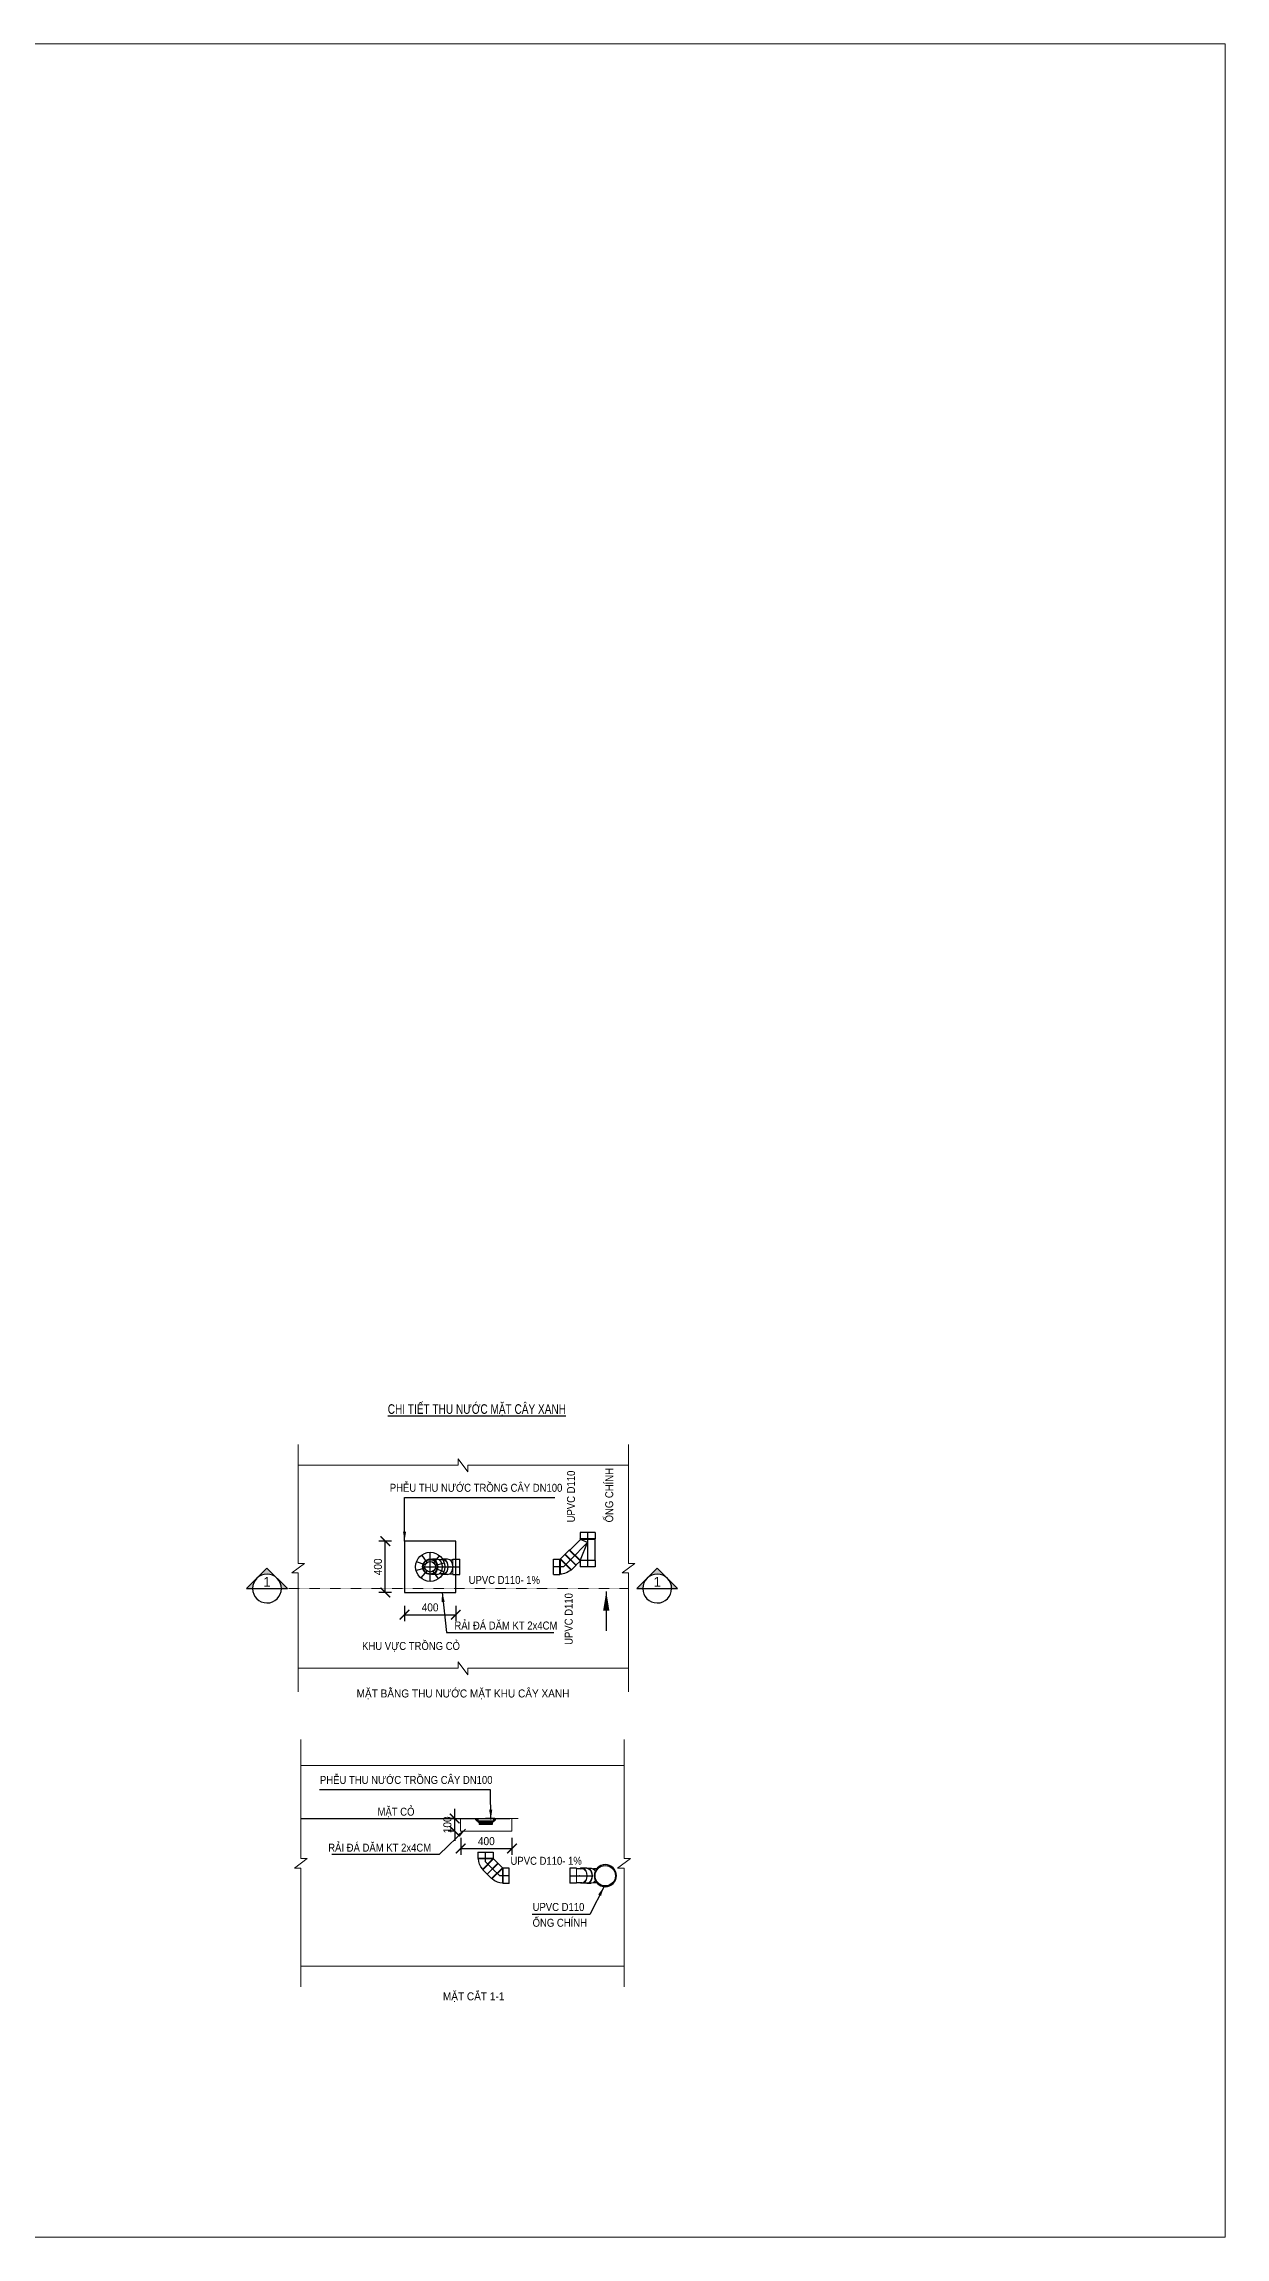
# Model space of a CAD drawing. Header units: millimetres. Extents: x -294625 to 2136527, y -251383 to 128331.
# Drawn here: x 1547069 to 1556294, y -137996 to -120864 of the extents above; entities that cross this region are included whole.
import ezdxf
from ezdxf.enums import TextEntityAlignment as Align

# ---------------------------------------------------------------- set-up
doc = ezdxf.new("R2010")
doc.units = ezdxf.units.MM
doc.set_wipeout_variables(frame=1)
doc.linetypes.add('CENTER', pattern=[3, 1.5, -0.5, 0.5, -0.5])
doc.linetypes.add('DASHDOT2', pattern=[12.7, 6.35, -3.175, 0, -3.175])
doc.layers.get('Defpoints').update_dxf_attribs({"lineweight": 0})
for name, color, linetype, lineweight in [('A ghi chu', 8, 'Continuous', 13), ('KC-TRUC', 5, 'CENTER', 9), ('manh', 163, 'Continuous', 13), ('Net thay', 125, 'Continuous', 15)]:
    doc.layers.add(name, color=color, linetype=linetype, lineweight=lineweight)
for name, color, linetype in [('ANETCAT', 7, 'Continuous'), ('AVC-DETAIL', 2, 'Continuous'), ('C ỐNG THU NƯỚC D45', 4, 'Continuous'), ('Gtechcons-Dim', 7, 'Continuous'), ('Gtechcons-Mleader', 7, 'Continuous'), ('Gtechcons-Text', 7, 'Continuous'), ('Hatch', 250, 'Continuous'), ('KT-Kyhieu', 5, 'Continuous'), ('S14_Annotation', 3, 'Continuous')]:
    doc.layers.add(name, color=color, linetype=linetype)
doc.styles.add('ARIANH', font='', dxfattribs={"width": 0.7})
doc.styles.add('EE', font='', dxfattribs={"width": 0.75, "height": 400})
doc.styles.add('L-Arial', font='arial.ttf')
doc.styles.add('TEXT_ARIAL', font='arial.ttf', dxfattribs={"width": 0.75})
doc.styles.add('VNCC-Arial', font='arial.ttf', dxfattribs={"width": 0.9, "height": 62.5})
doc.styles.get('ARIANH').set_extended_font_data('.VnAvantH')
doc.styles.get('EE').set_extended_font_data('.VnArialH')
doc.dimstyles.new('HDPE-D160', dxfattribs={"dimtxt": 0.6, "dimasz": 0.5, "dimexe": 0.18, "dimexo": 0.0625, "dimgap": 1, "dimtad": 1, "dimdec": 1, "dimrnd": 0.5, "dimzin": 0, "dimdsep": 46, "dimtxsty": 'ARIANH', "dimcen": 0.09, "dimse1": 1, "dimse2": 1, "dimsd1": 1, "dimsd2": 1, "dimclrd": 2, "dimclrt": 7, "dimadec": 0, "dimazin": 0, "dimtfac": 1, "dimtdec": 1, "dimtofl": 0, "dimtmove": 2, "dimatfit": 3, "dimfxl": 1, "dimtfill": 1, "dimtfillclr": 256, "dimtolj": 1, "dimtzin": 0, "dimarcsym": 0})
doc.dimstyles.new('VNCC_DIM50', dxfattribs={"dimscale": 0.5, "dimtxt": 220, "dimasz": 150, "dimexe": 100, "dimexo": 100, "dimgap": 50, "dimtad": 1, "dimdec": 0, "dimrnd": 10, "dimzin": 0, "dimdsep": 46, "dimtxsty": 'VNCC-Arial', "dimblk": 'ARCHTICK', "dimcen": 150, "dimclrd": 256, "dimclre": 256, "dimclrt": 6, "dimadec": 0, "dimazin": 0, "dimtfac": 1, "dimtdec": 0, "dimtix": 1, "dimtmove": 2, "dimatfit": 2, "dimfxl": 1, "dimtvp": 0.833333, "dimtolj": 1, "dimtzin": 0, "dimarcsym": 1})

# ---------------------------------------------------------------- blocks, each defined once
blk = doc.blocks.new('*U124')
at = {"layer": 'KT-Kyhieu'}
h = blk.add_hatch(color=7, dxfattribs=at)
edge = h.paths.add_edge_path()
edge.add_line((0, 1061), (530, 530))
edge.add_ellipse((0, 0), major_axis=(0, 750), ratio=1, start_angle=-44.99662, end_angle=45.00262)
edge.add_line((-530, 530), (0, 1061))
edge = h.paths.add_edge_path()
edge.add_ellipse((0, 0), major_axis=(0, 750), ratio=1, start_angle=-89.997, end_angle=-44.99738)
edge.add_line((530, 530), (1061, 0))
edge.add_line((1061, 0), (750, 0))
edge = h.paths.add_edge_path()
edge.add_ellipse((0, 0), major_axis=(0, 750), ratio=1, start_angle=45.00338, end_angle=90.003)
edge.add_line((-750, 0), (-1061, 0))
edge.add_line((-1061, 0), (-530, 530))
at = {"layer": 'KT-Kyhieu', "color": 7}
for points in [[(750, 0), (1061, 0), (0, 1061), (-1061, 0), (-750, 0)], [(-750, 0), (750, 0)]]:
    blk.add_lwpolyline(points, dxfattribs=at)
at = {"layer": 'KT-Kyhieu', "color": 7, "extrusion": (0, 0, -1)}
blk.add_ellipse((0, 0), major_axis=(-3, -750), ratio=1, start_param=4.7123366, end_param=10.9955219, dxfattribs=at)
at = {"layer": 'KT-Kyhieu', "color": 6, "style": 'VNCC-Arial'}
blk.add_attdef('A', text='', height=500, rotation=359.77199, dxfattribs=at).set_placement((1, 351), align=Align.MIDDLE)
blk.add_attdef('KT-MC.01', text='', height=220, dxfattribs=at).set_placement((15, -232), align=Align.MIDDLE)
blk = doc.blocks.new('_ArchTick')
at = {"color": 0, "linetype": 'ByBlock', "const_width": 0.15}
blk.add_lwpolyline([(-0.5, -0.5), (0.5, 0.5)], dxfattribs=at)
blk = doc.blocks.new('*D275')
at = {"layer": 'Defpoints', "color": 0, "ltscale": 50, "transparency": 16777216}
for p in [(1549885, -133015), (1550285, -133015), (1550285, -133134)]:
    blk.add_point(p, dxfattribs=at)
at = {"layer": 'Gtechcons-Dim', "lineweight": -2, "ltscale": 50, "transparency": 16777216}
for p, q in [((1549885, -133065), (1549885, -133184)), ((1550285, -133065), (1550285, -133184)), ((1549885, -133134), (1550285, -133134))]:
    blk.add_line(p, q, dxfattribs=at)
at = {"layer": 'Gtechcons-Dim', "lineweight": -2, "ltscale": 50, "transparency": 16777216, "xscale": 75, "yscale": 75, "zscale": 75, "rotation": 180}
blk.add_blockref('_ArchTick', (1549885, -133134), dxfattribs=at)
at = {"layer": 'Gtechcons-Dim', "lineweight": -2, "ltscale": 50, "transparency": 16777216, "xscale": 75, "yscale": 75, "zscale": 75}
blk.add_blockref('_ArchTick', (1550285, -133134), dxfattribs=at)
at = {"layer": 'Gtechcons-Dim', "color": 6, "ltscale": 50, "transparency": 16777216, "insert": (1550085, -133077), "char_height": 62.5, "attachment_point": 5, "style": 'VNCC-Arial'}
blk.add_mtext('\\A1;400', dxfattribs=at)
blk = doc.blocks.new('*D276')
at = {"layer": 'Defpoints', "color": 0, "ltscale": 50, "transparency": 16777216}
for p in [(1549735, -132560), (1549834, -132560), (1549834, -132960)]:
    blk.add_point(p, dxfattribs=at)
at = {"layer": 'Gtechcons-Dim', "lineweight": -2, "ltscale": 50, "transparency": 16777216}
for p, q in [((1549784, -132560), (1549685, -132560)), ((1549735, -132960), (1549735, -132560)), ((1549784, -132960), (1549685, -132960))]:
    blk.add_line(p, q, dxfattribs=at)
at = {"layer": 'Gtechcons-Dim', "lineweight": -2, "ltscale": 50, "transparency": 16777216, "xscale": 75, "yscale": 75, "zscale": 75}
for p, rotation in [((1549735, -132560), 90), ((1549735, -132960), 270)]:
    blk.add_blockref('_ArchTick', p, dxfattribs=dict(at, rotation=rotation))
at = {"layer": 'Gtechcons-Dim', "color": 6, "ltscale": 50, "transparency": 16777216, "insert": (1549678, -132760), "char_height": 62.5, "attachment_point": 5, "rotation": 90, "style": 'VNCC-Arial'}
blk.add_mtext('\\A1;400', dxfattribs=at)
blk = doc.blocks.new('$#DV45L100B+Pipe')
at = {"lineweight": -2}
for p, q in [((-57, 57), (-87, 57)), ((-18, 62), (-57, 62)), ((0, 57), (25, 57)), ((25, 62), (80, 62)), ((25, 57), (25, 62)), ((80, -62), (80, 62)), ((-57, -57), (-87, -57)), ((-18, -62), (-57, -62)), ((0, -57), (25, -57)), ((25, -62), (25, -57)), ((25, -62), (80, -62))]:
    blk.add_line(p, q, dxfattribs=at)
at = {"color": 8}
blk.add_line((-87, 0), (80, 0), dxfattribs=at)
at = {"lineweight": 9}
for p, q in [((25, 57), (25, 14)), ((25, -14), (25, -57))]:
    blk.add_line(p, q, dxfattribs=at)
at = {"lineweight": -2}
for centre, start_param, end_param in [((-57, 0), 2.737234, 6.687544), ((-18, 0), 3.141593, 6.283185)]:
    blk.add_ellipse(centre, major_axis=(0, 62), ratio=0.707107, start_param=start_param, end_param=end_param, dxfattribs=at)
at = {"lineweight": 9}
blk.add_ellipse((-57, 0), major_axis=(0, 57), ratio=0.707107, start_param=3.141593, end_param=6.283185, dxfattribs=at)
blk.add_point((-57, 0))
at = {"lineweight": 0}
for p in [(0, 0), (80, 0)]:
    blk.add_point(p, dxfattribs=at)
blk = doc.blocks.new('$#DV45L100D')
at = {"lineweight": -2}
for p, q in [((57, 62), (18, 62)), ((57, -62), (18, -62))]:
    blk.add_line(p, q, dxfattribs=at)
for centre, major_axis, start_param, end_param in [((18, 0), (0, 57), 5.671204, 5.975659), ((57, 0), (0, 62), 3.141593, 6.283185), ((18, 0), (0, 57), 3.449119, 3.753574)]:
    blk.add_ellipse(centre, major_axis=major_axis, ratio=0.707107, start_param=start_param, end_param=end_param, dxfattribs=at)
blk.add_wipeout([(10, -61), (6, -62), (0, -62), (-5, -62), (-10, -61), (-16, -60), (-20, -59), (-25, -57), (-29, -55), (-33, -53), (-37, -50), (-39, -48), (-43, -45), (-48, -39), (-51, -35), (-54, -32), (-56, -27), (-58, -23), (-59, -19), (-61, -14), (-61, -11), (-62, -7), (-62, 0), (-62, 4), (-61, 9), (-60, 15), (-59, 20), (-57, 24), (-56, 28), (-54, 31), (-52, 34), (-50, 37), (-48, 40), (-45, 43), (-43, 45), (-41, 47), (-38, 49), (-34, 52), (-31, 54), (-28, 55), (-24, 57), (-21, 58), (-17, 60), (-14, 60), (-11, 61), (-6, 62), (0, 62), (3, 62), (6, 62), (10, 61), (12, 61), (13, 62), (14, 62), (16, 62), (18, 62), (57, 62), (61, 62), (64, 61), (67, 60), (74, 57), (77, 55), (80, 53), (81, 51), (84, 48), (86, 46), (89, 42), (91, 39), (92, 36), (94, 32), (96, 28), (98, 22), (99, 19), (99, 15), (100, 9), (101, 3), (101, 0), (100, -5), (100, -10), (99, -17), (97, -24), (97, -26), (95, -30), (94, -33), (92, -37), (90, -40), (88, -44), (85, -48), (82, -51), (78, -54), (73, -58), (71, -59), (68, -60), (64, -61), (60, -62), (57, -62), (18, -62), (16, -62), (15, -62), (13, -62), (12, -62), (11, -62)])
at = {"color": 8}
for p, q in [((-62, 0), (100, 0)), ((-62, 0), (100, 0)), ((0, -62), (0, 62)), ((0, -62), (0, 62))]:
    blk.add_line(p, q, dxfattribs=at)
at = {"lineweight": -2}
for p, q in [((57, 62), (18, 62)), ((57, -62), (18, -62))]:
    blk.add_line(p, q, dxfattribs=at)
blk.add_circle((0, 0), 62, dxfattribs=at)
blk.add_circle((0, 0), 62, dxfattribs=at)
at = {"lineweight": 9}
blk.add_circle((0, 0), 57, dxfattribs=at)
blk.add_circle((0, 0), 57, dxfattribs=at)
at = {"lineweight": -2}
for centre, major_axis, start_param, end_param in [((18, 0), (0, 62), 4.943235, 6.450993), ((18, 0), (0, 62), 4.943235, 6.450993), ((18, 0), (0, 57), 5.671204, 5.975659), ((57, 0), (0, 62), 3.141593, 6.283185), ((18, 0), (0, 62), 2.973785, 4.481543), ((18, 0), (0, 62), 2.973785, 4.481543), ((18, 0), (0, 57), 3.449119, 3.753574)]:
    blk.add_ellipse(centre, major_axis=major_axis, ratio=0.707107, start_param=start_param, end_param=end_param, dxfattribs=at)
at = {"color": 8, "lineweight": 0}
blk.add_point((0, 0), dxfattribs=at)
blk.add_point((0, 0), dxfattribs=at)
blk = doc.blocks.new('*U274')
at = {"xscale": 0.9596774193548387, "yscale": 0.9596774193548387, "zscale": 0.9596774193548387, "rotation": 270}
blk.add_blockref('$#DV45L100B+Pipe', (0, -154), dxfattribs=at)
blk.add_blockref('$#DV45L100D', (0, 0), dxfattribs=at)
blk = doc.blocks.new('A$C32872226')
at = {"layer": 'A ghi chu'}
for p, q in [((-0.249, 0.308), (0.249, 0.327)), ((-0.248, 0.286), (0.25, 0.305)), ((-0.248, 0.263), (0.25, 0.282)), ((-0.248, 0.24), (0.25, 0.259)), ((-0.247, 0.293), (0.246, 0.312)), ((-0.246, 0.271), (0.247, 0.289)), ((-0.246, 0.248), (0.247, 0.267)), ((-0.231, 0.226), (0.247, 0.244))]:
    blk.add_line(p, q, dxfattribs=at)
for centre, radius, start, end in [((-0.249, 0.301), 0.00773, 94.08401, 280.6265), ((-0.248, 0.278), 0.00773, 94.08401, 280.6265), ((-0.248, 0.255), 0.00773, 94.08401, 280.6265), ((-0.248, 0.233), 0.00773, 94.08401, 245.42928), ((0.247, 0.32), 0.00793, 263.11084, 74.74652), ((0.248, 0.297), 0.00793, 263.11084, 74.74652), ((0.248, 0.274), 0.00793, 263.11084, 74.74652), ((0.248, 0.252), 0.00793, 263.11084, 74.74652)]:
    blk.add_arc(centre, radius, start, end, dxfattribs=at)
at = {"layer": 'AVC-DETAIL', "color": 4}
for p, q in [((-0.432, 0.427), (-0.432, 0.488)), ((-0.432, 0.488), (-0.403, 0.488)), ((-0.432, 0.427), (-0.279, 0.303)), ((-0.403, 0.488), (0, 0.488)), ((-0.333, 0.488), (-0.333, 0.376)), ((-0.333, 0.376), (0.333, 0.376)), ((-0.333, 0.376), (-0.255, 0.314)), ((0.313, 0.36), (-0.313, 0.36)), ((0.294, 0.345), (-0.294, 0.345)), ((-0.279, 0.303), (-0.279, 0.226)), ((0.279, 0.226), (-0.279, 0.226)), ((-0.255, 0.314), (-0.255, 0.226)), ((0.403, 0.488), (0, 0.488)), ((0.333, 0.376), (0.255, 0.314)), ((0.255, 0.314), (0.255, 0.226)), ((0.432, 0.427), (0.279, 0.303)), ((0.279, 0.303), (0.279, 0.226)), ((0.333, 0.488), (0.333, 0.376)), ((0.403, 0.488), (0.432, 0.488)), ((0.432, 0.485), (0.43, 0.488)), ((0.432, 0.427), (0.432, 0.488))]:
    blk.add_line(p, q, dxfattribs=at)
at = {"layer": 'AVC-DETAIL', "color": 8}
for p, q in [((-0.432, 0.443), (-0.387, 0.488)), ((-0.418, 0.415), (-0.345, 0.488)), ((-0.394, 0.396), (-0.333, 0.458)), ((-0.37, 0.377), (-0.333, 0.415)), ((-0.347, 0.358), (-0.331, 0.374)), ((-0.323, 0.339), (-0.307, 0.355)), ((-0.3, 0.32), (-0.283, 0.336)), ((-0.279, 0.299), (-0.26, 0.318)), ((-0.279, 0.256), (-0.255, 0.279)), ((-0.279, 0.23), (-0.255, 0.254)), ((0.279, 0.256), (0.255, 0.279)), ((0.267, 0.226), (0.255, 0.237)), ((0.279, 0.299), (0.26, 0.318)), ((0.3, 0.32), (0.283, 0.336)), ((0.323, 0.339), (0.307, 0.355)), ((0.347, 0.358), (0.331, 0.374)), ((0.394, 0.396), (0.333, 0.458)), ((0.37, 0.377), (0.333, 0.415)), ((0.418, 0.415), (0.345, 0.488)), ((0.432, 0.443), (0.387, 0.488))]:
    blk.add_line(p, q, dxfattribs=at)
blk = doc.blocks.new('$#ELB45 (SIDE)DN')
for p, q in [((12, 98), (-23, 63)), ((-23, 58), (-23, 63)), ((63, -23), (-23, 63)), ((58, -23), (-23, 58)), ((98, 12), (12, 98)), ((98, 12), (63, -23)), ((-57, -25), (-61, -28)), ((-61, -28), (60, -28)), ((-61, -78), (-61, -28)), ((-61, -78), (60, -78)), ((57, -25), (-57, -25)), ((57, -25), (60, -28)), ((58, -23), (63, -23)), ((60, -78), (60, -28))]:
    blk.add_line(p, q)
at = {"color": 8}
for p, q in [((55, 55), (0, 0)), ((0, 0), (0, -78))]:
    blk.add_line(p, q, dxfattribs=at)
for radius in [116, 2.15]:
    blk.add_arc((59, -25), radius, 135, 180)
blk = doc.blocks.new('*U273')
at = {"yscale": 0.9834710743801653, "zscale": 0.9834710743801653}
for p, xscale, rotation in [((289, -25), -0.9834710743801653, 180), ((397, -133), 0.9834710743801653, 90.00000000001091)]:
    blk.add_blockref('$#ELB45 (SIDE)DN', p, dxfattribs=dict(at, xscale=xscale, rotation=rotation))
blk = doc.blocks.new('*D277')
at = {"layer": 'Defpoints', "color": 0, "ltscale": 50, "transparency": 16777216}
for p in [(1550277, -134725), (1550323, -134725), (1550323, -134825)]:
    blk.add_point(p, dxfattribs=at)
at = {"layer": 'Gtechcons-Dim', "lineweight": -2, "ltscale": 50, "transparency": 16777216}
for p, q in [((1550277, -134725), (1550277, -134650)), ((1550273, -134725), (1550227, -134725)), ((1550273, -134825), (1550227, -134825)), ((1550277, -134825), (1550277, -134725)), ((1550277, -134825), (1550277, -134900))]:
    blk.add_line(p, q, dxfattribs=at)
at = {"layer": 'Gtechcons-Dim', "lineweight": -2, "ltscale": 50, "transparency": 16777216, "xscale": 75, "yscale": 75, "zscale": 75}
for p, rotation in [((1550277, -134725), 270), ((1550277, -134825), 90)]:
    blk.add_blockref('_ArchTick', p, dxfattribs=dict(at, rotation=rotation))
at = {"layer": 'Gtechcons-Dim', "color": 6, "ltscale": 50, "transparency": 16777216, "insert": (1550220, -134775), "char_height": 62.5, "attachment_point": 5, "rotation": 90, "style": 'VNCC-Arial'}
blk.add_mtext('\\A1;100', dxfattribs=at)
blk = doc.blocks.new('*D278')
at = {"layer": 'Defpoints', "color": 0, "ltscale": 50, "transparency": 16777216}
for p in [(1550324, -134826), (1550724, -134826), (1550724, -134960)]:
    blk.add_point(p, dxfattribs=at)
at = {"layer": 'Gtechcons-Dim', "lineweight": -2, "ltscale": 50, "transparency": 16777216}
for p, q in [((1550324, -134876), (1550324, -135010)), ((1550324, -134960), (1550724, -134960)), ((1550724, -134876), (1550724, -135010))]:
    blk.add_line(p, q, dxfattribs=at)
at = {"layer": 'Gtechcons-Dim', "lineweight": -2, "ltscale": 50, "transparency": 16777216, "xscale": 75, "yscale": 75, "zscale": 75, "rotation": 180}
blk.add_blockref('_ArchTick', (1550324, -134960), dxfattribs=at)
at = {"layer": 'Gtechcons-Dim', "lineweight": -2, "ltscale": 50, "transparency": 16777216, "xscale": 75, "yscale": 75, "zscale": 75}
blk.add_blockref('_ArchTick', (1550724, -134960), dxfattribs=at)
at = {"layer": 'Gtechcons-Dim', "color": 6, "ltscale": 50, "transparency": 16777216, "insert": (1550524, -134903), "char_height": 62.5, "attachment_point": 5, "style": 'VNCC-Arial'}
blk.add_mtext('\\A1;400', dxfattribs=at)
blk = doc.blocks.new('$#Y Thu 11 uPVC')
at = {"extrusion": (1, -2e-16, 1e-16)}
for p, q in [((32536, -9737), (32536, -9702)), ((32541, -9685), (32541, -9606)), ((32650, -9685), (32650, -9606)), ((32655, -9737), (32655, -9702))]:
    blk.add_line(p, q, dxfattribs=at)
at = {"extrusion": (6.05042e-17, -1e-16, -1)}
for centre, start_param, end_param in [((32596, -9737), 2.767241, 6.657537), ((32596, -9702), 3.141593, 4.712389), ((32596, -9702), 4.712389, 6.283185)]:
    blk.add_ellipse(centre, major_axis=(59.5, 0), ratio=0.707107, start_param=start_param, end_param=end_param, dxfattribs=at)
blk.add_open_spline([(32543, -9737), (32543, -9737), (32543, -9737), (32543, -9734), (32544, -9732), (32545, -9727), (32547, -9725), (32550, -9720), (32552, -9718), (32556, -9714), (32559, -9712), (32565, -9709), (32569, -9707), (32576, -9705), (32580, -9704), (32587, -9703), (32591, -9702), (32599, -9702), (32603, -9703), (32611, -9704), (32615, -9705), (32622, -9707), (32626, -9709), (32632, -9712), (32635, -9714), (32639, -9718), (32641, -9720), (32645, -9725), (32646, -9727), (32647, -9732), (32648, -9734), (32648, -9737), (32648, -9737), (32648, -9737)], degree=3, knots=[3.141593, 3.141593, 3.141593, 3.141593, 3.15725, 3.15725, 3.378867, 3.378867, 3.600485, 3.600485, 3.822102, 3.822102, 4.043719, 4.043719, 4.265336, 4.265336, 4.486954, 4.486954, 4.708571, 4.708571, 4.930188, 4.930188, 5.151805, 5.151805, 5.373423, 5.373423, 5.59504, 5.59504, 5.816657, 5.816657, 6.038274, 6.038274, 6.259892, 6.259892, 6.283185, 6.283185, 6.283185, 6.283185])
blk = doc.blocks.new('$#Y Thu 4 uPVC')
blk.add_wipeout([(28302, -654), (28304, -654), (28306, -654), (28309, -654), (28311, -655), (28314, -655), (28317, -656), (28319, -656), (28321, -657), (28323, -658), (28325, -659), (28327, -659), (28329, -660), (28331, -661), (28333, -662), (28335, -664), (28336, -665), (28338, -666), (28340, -667), (28341, -668), (28343, -669), (28344, -671), (28345, -672), (28346, -673), (28348, -675), (28349, -676), (28350, -677), (28351, -678), (28352, -679), (28352, -681), (28354, -683), (28355, -684), (28356, -686), (28357, -687), (28357, -689), (28358, -691), (28359, -693), (28360, -694), (28360, -696), (28361, -697), (28361, -699), (28362, -701), (28362, -702), (28362, -703), (28362, -704), (28363, -705), (28363, -707), (28363, -709), (28363, -711), (28364, -713), (28364, -715), (28364, -718), (28364, -719), (28363, -721), (28363, -724), (28363, -727), (28362, -728), (28362, -731), (28361, -733), (28361, -734), (28360, -736), (28360, -738), (28358, -742), (28356, -745), (28354, -749), (28352, -751), (28351, -754), (28349, -756), (28347, -758), (28345, -760), (28342, -763), (28340, -765), (28337, -767), (28334, -769), (28330, -771), (28326, -773), (28322, -774), (28317, -776), (28314, -777), (28309, -778), (28304, -778), (28300, -778), (28297, -778), (28292, -777), (28289, -777), (28284, -775), (28280, -774), (28276, -772), (28271, -770), (28268, -768), (28266, -767), (28261, -763), (28258, -760), (28256, -758), (28253, -755), (28250, -750), (28247, -745), (28245, -741), (28243, -737), (28242, -732), (28241, -727), (28240, -723), (28240, -717), (28240, -713), (28240, -708), (28241, -703), (28242, -699), (28243, -695), (28245, -692), (28246, -688), (28248, -684), (28250, -681), (28252, -678), (28255, -675), (28258, -671), (28262, -668), (28265, -666), (28268, -664), (28272, -662), (28276, -660), (28280, -658), (28285, -656), (28291, -655), (28298, -654)])
at = {"extrusion": (1e-16, 1e-16, -1)}
blk.add_circle((-28302, -716), 62, dxfattribs=at)
blk.add_circle((28302, -716), 57)
blk = doc.blocks.new('$#DV45L100C')
blk.add_wipeout([(-100, 0), (-100, 4), (-100, 9), (-100, 12), (-99, 15), (-99, 18), (-98, 21), (-97, 24), (-96, 27), (-95, 31), (-92, 37), (-89, 41), (-87, 45), (-85, 48), (-82, 50), (-80, 53), (-78, 54), (-74, 57), (-70, 59), (-66, 60), (-63, 61), (-60, 62), (-57, 62), (-18, 62), (-14, 62), (-10, 61), (-7, 60), (-5, 59), (-3, 59), (-2, 58), (-1, 57), (0, 57), (25, 57), (25, 62), (80, 62), (80, -62), (25, -62), (25, -57), (0, -57), (-3, -59), (-6, -60), (-9, -61), (-11, -61), (-13, -62), (-18, -62), (-57, -62), (-58, -62), (-60, -62), (-61, -62), (-62, -62), (-64, -61), (-65, -61), (-66, -61), (-67, -60), (-68, -60), (-69, -59), (-70, -59), (-71, -58), (-73, -58), (-74, -57), (-75, -56), (-76, -56), (-77, -55), (-78, -54), (-79, -53), (-80, -52), (-82, -50), (-83, -49), (-85, -47), (-86, -45), (-88, -43), (-90, -40), (-92, -37), (-93, -35), (-94, -33), (-95, -30), (-96, -28), (-97, -23), (-98, -19), (-99, -17), (-99, -13), (-100, -9), (-100, -5), (-100, -4), (-100, -2)])
at = {"color": 8, "ltscale": 100}
blk.add_line((80, 0), (-100, 0), dxfattribs=at)
at = {"lineweight": -2}
for p, q in [((-57, 62), (-18, 62)), ((-18, 57), (25, 57)), ((25, 62), (80, 62)), ((25, 57), (25, 62)), ((80, -62), (80, 62)), ((-57, -62), (-18, -62)), ((-18, -57), (25, -57)), ((25, -62), (25, -57)), ((25, -62), (80, -62))]:
    blk.add_line(p, q, dxfattribs=at)
at = {"lineweight": 9}
blk.add_line((25, 57), (25, -57), dxfattribs=at)
at = {"lineweight": -2, "extrusion": (0, 0, -1)}
for centre, start_param, end_param in [((-57, 0), 3.141593, 6.283185), ((-18, 0), 6.283185, 6.687544), ((-18, 0), 6.283185, 6.687544), ((-18, 0), 2.737234, 3.141593)]:
    blk.add_ellipse(centre, major_axis=(0, 62), ratio=0.707107, start_param=start_param, end_param=end_param, dxfattribs=at)
at = {"lineweight": 9, "extrusion": (0, 0, -1)}
for major_axis, start_param, end_param in [((0, 62), 2.737234, 6.687544), ((0, 57), 3.141593, 6.283185)]:
    blk.add_ellipse((-18, 0), major_axis=major_axis, ratio=0.707107, start_param=start_param, end_param=end_param, dxfattribs=at)
at = {"lineweight": -2}
blk.add_ellipse((-18, 0), major_axis=(0, -62), ratio=0.707107, start_param=6.283185, end_param=6.687544, dxfattribs=at)
blk.add_ellipse((-18, 0), major_axis=(0, -62), ratio=0.707107, start_param=6.283185, end_param=6.687544, dxfattribs=at)
at = {"lineweight": 0}
for p in [(0, 0), (80, 0), (-100, 0)]:
    blk.add_point(p, dxfattribs=at)
blk = doc.blocks.new('*U248')
blk.add_blockref('$#Y Thu 11 uPVC', (-32689, 9604))
at = {"xscale": 1.395161290322581, "yscale": 1.395161290322581, "zscale": 1.395161290322581, "rotation": 270}
blk.add_blockref('$#Y Thu 4 uPVC', (906, 39498), dxfattribs=at)
at = {"xscale": 0.9596771490086685, "yscale": 0.9596771490086685, "zscale": 0.9596771490086685, "rotation": 270}
blk.add_blockref('$#DV45L100C', (-93, -188), dxfattribs=at)
blk = doc.blocks.new('$#Y-100x100(SIDE)DN')
for p, q in [((-60, 143), (-60, 193)), ((-60, 193), (60, 193)), ((60, 146), (60, 193)), ((60, 146), (94, 180)), ((94, 180), (180, 94)), ((-57, 140), (-60, 143)), ((-60, 143), (60, 143)), ((-57, -26), (-57, 140)), ((57, 140), (-57, 140)), ((57, 138), (0, 0)), ((0, 0), (57, -24)), ((57, 140), (59, 142)), ((57, 138), (57, 140)), ((57, 138), (59, 140)), ((57, -24), (140, 59)), ((59, 140), (59, 142)), ((59, 140), (140, 59)), ((60, 146), (60, 144)), ((60, 144), (145, 59)), ((140, 59), (145, 59)), ((145, 59), (180, 94)), ((-57, -26), (-60, -30)), ((-60, -80), (-60, -30)), ((-60, -30), (60, -30)), ((-60, -80), (60, -80)), ((-57, -26), (57, -26)), ((57, -26), (57, -24)), ((57, -26), (60, -30)), ((60, -80), (60, -30))]:
    blk.add_line(p, q)
at = {"color": 8, "ltscale": 0.25}
for p, q in [((0, -80), (0, 193)), ((137, 137), (0, 0))]:
    blk.add_line(p, q, dxfattribs=at)
blk.add_open_spline([(60, 143), (60, 143), (60, 143), (60, 143), (59, 142), (59, 142), (59, 142), (59, 142), (59, 142), (59, 142)], degree=3, knots=[3.21906, 3.21906, 3.21906, 3.21906, 3.231834, 3.231834, 6.463669, 6.463669, 9.695503, 9.695503, 12.927337, 12.927337, 12.927337, 12.927337])
blk.add_open_spline([(60, 143), (60, 143), (60, 144), (60, 144)], degree=3)
blk = doc.blocks.new('*U264')
at = {"xscale": 0.9834710743801655, "yscale": 0.9834710743801655, "zscale": 0.9834710743801655}
blk.add_blockref('$#Y-100x100(SIDE)DN', (-1, 3), dxfattribs=at)
blk = doc.blocks.new('*U267')
blk.add_blockref('$#ELB45 (SIDE)DN', (0, 0))
blk = doc.blocks.new('*U266')
blk.add_blockref('*U264', (1, 75))
at = {"xscale": -1, "rotation": 89.99999999999753}
blk.add_blockref('*U267', (188, 267), dxfattribs=at)

msp = doc.modelspace()

# ---------------------------------------------------------------- linework, layer by layer
at = {"layer": 'Hatch'}
msp.add_line((1549075.6, -134724.9), (1550708, -134724.9), dxfattribs=at)
at = {"layer": 'KC-TRUC', "color": 8, "linetype": 'DASHDOT2'}
msp.add_lwpolyline([(1551634.9, -132929.5), (1548923.4, -132929.5)], dxfattribs=at).dxf.unprotected_set("ltscale", 0)
at = {"layer": 'manh', "ltscale": 50}
for points in [[(1549055.3, -131804), (1549055.3, -131824), (1549055.3, -132732.8), (1549105.3, -132732.8), (1549005.3, -132807.8), (1549055.3, -132807.8), (1549055.3, -133716.7), (1549055.3, -133736.7)], [(1551634.9, -131804), (1551634.9, -131824), (1551634.9, -132732.8), (1551684.9, -132732.8), (1551584.9, -132807.8), (1551634.9, -132807.8), (1551634.9, -133716.7), (1551634.9, -133736.7)], [(1549075.6, -134109), (1549075.6, -134129), (1549075.6, -135037.9), (1549125.6, -135037.9), (1549025.6, -135112.9), (1549075.6, -135112.9), (1549075.6, -136021.7), (1549075.6, -136041.7)], [(1550323.6, -134824.9), (1550723.6, -134824.9), (1550723.6, -134724.9), (1550323.6, -134724.9)], [(1550323.6, -134824.9), (1550323.6, -134724.9)]]:
    msp.add_lwpolyline(points, dxfattribs=at)
at = {"layer": 'manh'}
for points in [[(1549057.2, -131966.9), (1549077.2, -131966.9), (1550304.6, -131966.9), (1550304.6, -131916.9), (1550379.6, -132016.9), (1550379.6, -131966.9), (1551634.9, -131966.9)], [(1549057.2, -133552.3), (1549077.2, -133552.3), (1550304.6, -133552.3), (1550304.6, -133502.3), (1550379.6, -133602.3), (1550379.6, -133552.3), (1551634.9, -133552.3)]]:
    msp.add_lwpolyline(points, dxfattribs=at)
at = {"layer": 'manh', "linetype": 'Continuous', "ltscale": 100}
for points in [[(1549075.6, -134312.6), (1551599.6, -134312.6)], [(1551599.6, -135879.9), (1549075.6, -135879.9)]]:
    msp.add_lwpolyline(points, dxfattribs=at)
at = {"layer": 'Net thay'}
msp.add_lwpolyline([(1549075.6, -134724.9), (1550773.8, -134724.9)], dxfattribs=at)

# ---------------------------------------------------------------- block references
for name, p, rotation in [('*U266', (1551314.9, -132492.8), 180), ('*U274', (1550085.4, -132759.6), 90), ('*U248', (1551441, -135265.5), 270)]:
    msp.add_blockref(name, p, dxfattribs=dict(rotation=rotation))
at = {"xscale": -1, "rotation": 270}
msp.add_blockref('*U273', (1550651.9, -135461.2), dxfattribs=at)
at = {"layer": 'A ghi chu', "xscale": 180.6710853845797, "yscale": 180.6710853845797, "zscale": 180.6710853845797}
msp.add_blockref('A$C32872226', (1550518.9, -134813.1), dxfattribs=at)
at = {"layer": 'KT-Kyhieu'}
ref = msp.add_blockref('*U124', (1548810.9, -132929.5), dxfattribs=dict(at, xscale=0.15, yscale=0.15, zscale=0.15))
ref.add_attrib('A', '1', dxfattribs={"color": 6, "height": 75, "style": 'VNCC-Arial'}).set_placement((1548811.1, -132876.8), align=Align.MIDDLE)
ref = msp.add_blockref('*U124', (1551858.7, -132929.5), dxfattribs=dict(at, xscale=0.15, yscale=0.15, zscale=0.15))
ref.add_attrib('A', '1', dxfattribs={"color": 6, "height": 75, "style": 'VNCC-Arial'}).set_placement((1551858.9, -132876.8), align=Align.MIDDLE)

# ---------------------------------------------------------------- texts
at = {"layer": 'ANETCAT', "color": 2, "style": 'EE', "width": 0.9}
for s, p in [('MÆT B»NG thu n\xadíc MÆT KHU C¢Y XANH', (1550342, -133780.3)), ('MÆT C¾T 1-1', (1550424.9, -136146.1))]:
    msp.add_text(s, height=62.5, dxfattribs=at).set_placement(p, align=Align.CENTER)
at = {"layer": 'Gtechcons-Text', "style": 'L-Arial', "width": 0.85}
for s, p in [('UPVC D110', (1551216.3, -132412.7)), ('ỐNG CHÍNH', (1551515.1, -132412.7)), ('UPVC D110', (1551198.4, -133369.3))]:
    msp.add_text(s, height=62.5, rotation=90, dxfattribs=at).set_placement(p)
for s, p in [('PHỄU THU NƯỚC TRỒNG CÂY DN100', (1549770.3, -132173.7)), ('RẢI ĐÁ DĂM KT 2x4CM', (1550274.9, -133249.6)), ('KHU VỰC TRỒNG CỎ', (1549554, -133409.2)), ('PHỄU THU NƯỚC TRỒNG CÂY DN100', (1549224.8, -134455.9)), ('MẶT CỎ', (1549674.4, -134703.8)), ('RẢI ĐÁ DĂM KT 2x4CM', (1549289.2, -134984.6)), ('ỐNG CHÍNH', (1550885.5, -135571.3)), ('UPVC D110', (1550885.5, -135447.9))]:
    msp.add_text(s, height=62.5, dxfattribs=at).set_placement(p)
at = {"layer": 'S14_Annotation', "color": 4, "style": 'TEXT_ARIAL', "width": 0.75}
msp.add_text('%%UCHI TIẾT THU NƯỚC MẶT CÂY XANH', height=75, dxfattribs=at).set_placement((1549754.3, -131564.9, 0.7))

# ---------------------------------------------------------------- dimensions: what is measured, and where the dimension line sits
at = {"layer": 'Gtechcons-Dim', "ltscale": 50}
for p1, p2, distance, picture, middle in [((1549834.3, -132959.6), (1549834.3, -132559.6), 99.4, '*D276', (1549678, -132759.6)), ((1549884.7, -133015.1), (1550284.7, -133015.1), -119, '*D275', (1550084.7, -133077.2)), ((1550322.6, -134824.9), (1550322.6, -134724.9), 45.4, '*D277', (1550220.2, -134774.9))]:
    dim = msp.add_aligned_dim(p1=p1, p2=p2, distance=distance, dimstyle='VNCC_DIM50', dxfattribs=at)
    dim.commit()
    dim.dimension.update_dxf_attribs({"geometry": picture, "text_midpoint": middle})
dim = msp.add_linear_dim(base=(1550723.6, -134959.5), p1=(1550323.6, -134825.9), p2=(1550723.6, -134825.9), dimstyle='VNCC_DIM50', dxfattribs=at)
dim.commit()
dim.dimension.update_dxf_attribs({"geometry": '*D278', "text_midpoint": (1550523.6, -134902.6)})

# ---------------------------------------------------------------- leaders
at = {"layer": 'Gtechcons-Mleader', "linetype": 'Continuous'}
for points in [[(1549885.4, -132559.6), (1549885.4, -132218.4), (1551060.3, -132218.4)], [(1550178.7, -132959.6), (1550212.8, -133272.7), (1551051, -133272.7)], [(1550559.3, -134732.3), (1550555.9, -134503), (1549220.8, -134503)], [(1550361.3, -134808), (1550155.6, -135007.7), (1549317.5, -135007.7)]]:
    msp.add_leader(points, dimstyle='VNCC_DIM50', override={"dimgap": 55, "dimtad": 0}, dxfattribs=at)
at = {"layer": 'manh'}
msp.add_leader([(1551460.7, -132952.8), (1551460.7, -133258.7)], dimstyle='HDPE-D160', override={"dimasz": 150, "dimgap": 1, "dimtad": 0, "dimclrd": 0}, dxfattribs=at)

# ---------------------------------------------------------------- next in the draw order: linework, layer by layer
at = {"layer": 'C ỐNG THU NƯỚC D45', "color": 7}
msp.add_lwpolyline([(1550285.4, -132959.6), (1550285.4, -132559.6), (1549885.4, -132559.6), (1549885.4, -132959.6), (1550285.4, -132959.6)], dxfattribs=at)
at = {"layer": 'C ỐNG THU NƯỚC D45', "color": 8}
for points in [[(1550045.6, -132770.3), (1549975.7, -132789)], [(1550046.7, -132745.5), (1549978.7, -132720.8)], [(1550061.8, -132725.9), (1550020.3, -132666.6)], [(1550085.4, -132718.4), (1550085.4, -132646)], [(1550158.5, -132672.6), (1550111.9, -132728.1)], [(1550195.2, -132730.2), (1550125.2, -132749)], [(1550059, -132791.2), (1550012.4, -132846.7)], [(1550085.4, -132873.3), (1550085.4, -132800.8)], [(1550150.6, -132852.7), (1550109.1, -132793.4)], [(1550192.2, -132798.5), (1550124.2, -132773.7)]]:
    msp.add_lwpolyline(points, dxfattribs=at)
at = {"layer": 'C ỐNG THU NƯỚC D45', "color": 7}
for radius in [113.6, 41.2]:
    msp.add_circle((1550085.4, -132759.6), radius, dxfattribs=at)
at = {"layer": 'Defpoints'}
msp.add_lwpolyline([(1525138.1, -120864), (1556293.9, -120864), (1556293.9, -137995.6), (1525138.1, -137995.6)], close=True, dxfattribs=at)
at = {"layer": 'manh', "ltscale": 50}
msp.add_lwpolyline([(1551599.6, -134109), (1551599.6, -134129), (1551599.6, -135037.9), (1551649.6, -135037.9), (1551549.6, -135112.9), (1551599.6, -135112.9), (1551599.6, -136021.7), (1551599.6, -136041.7)], dxfattribs=at)

# ---------------------------------------------------------------- next in the draw order: texts
at = {"layer": 'Gtechcons-Text', "style": 'L-Arial', "width": 0.85}
for p in [(1550386.2, -132893.6), (1550712.9, -135087.4)]:
    msp.add_text('UPVC D110- 1%%%', height=62.5, dxfattribs=at).set_placement(p)

# ---------------------------------------------------------------- next in the draw order: leaders
at = {"layer": 'Gtechcons-Mleader', "linetype": 'Continuous'}
msp.add_leader([(1551443.2, -135258.1), (1551331.7, -135475.3), (1550883, -135475.3)], dimstyle='VNCC_DIM50', override={"dimtad": 0}, dxfattribs=at)

doc.saveas('drawing.dxf')
